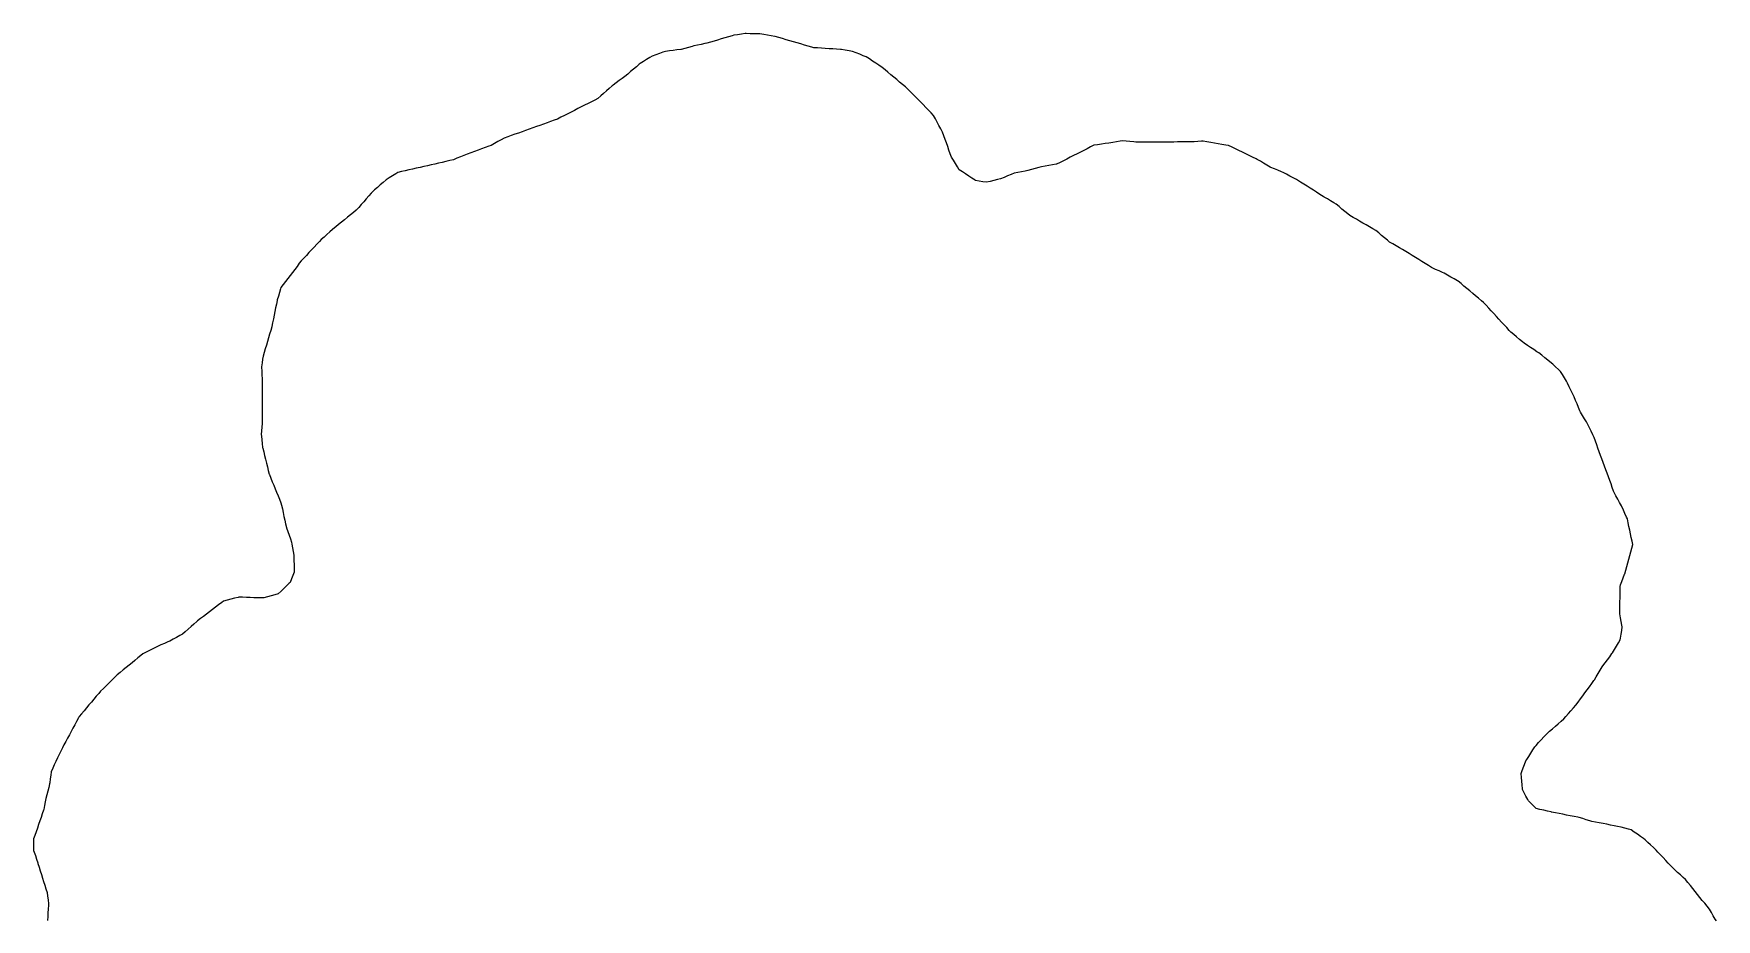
# Model space of a CAD drawing. Header units: millimetres. Extents: x 0 to 3094, y 578 to 2491.
# Drawn here: x 828.8 to 1271.3, y 811.3 to 1044.4 of the extents above; entities that cross this region are included whole.
import ezdxf

# ---------------------------------------------------------------- set-up
doc = ezdxf.new("R2010")
doc.units = ezdxf.units.MM
doc.layers.add('ALL_ISLANDS', color=7, linetype='Continuous')
doc.layers.add('OUTLINE_ISLAND_05', color=7, linetype='Continuous')

msp = doc.modelspace()

# ---------------------------------------------------------------- linework, layer by layer
at = {"layer": 'ALL_ISLANDS'}
msp.add_lwpolyline([(1271.3134, 810.8784), (1271.0241, 811.371), (1270.5176, 812.2333), (1270.0112, 813.0956), (1269.5048, 813.9578), (1269.5009, 813.9626), (1268.8731, 814.741), (1268.2452, 815.5193), (1267.6173, 816.2976), (1266.9895, 817.0759), (1266.3616, 817.8542), (1265.7337, 818.6326), (1265.1059, 819.4109), (1264.478, 820.1892), (1263.8502, 820.9675), (1263.2223, 821.7459), (1262.6037, 822.3158), (1261.8682, 822.9933), (1261.1327, 823.6709), (1260.3972, 824.3485), (1259.6618, 825.026), (1259.3538, 825.3578), (1258.6735, 826.0908), (1257.9932, 826.8237), (1257.3129, 827.5567), (1256.6326, 828.2896), (1255.9523, 829.0226), (1255.4647, 829.4906), (1254.7432, 830.1831), (1254.0217, 830.8755), (1253.3002, 831.5679), (1252.5788, 832.2604), (1252.1834, 832.535), (1251.3622, 833.1056), (1250.5409, 833.6762), (1249.7197, 834.2467), (1248.8984, 834.8173), (1248.1922, 835.0045), (1247.2256, 835.2607), (1246.2589, 835.5169), (1245.2923, 835.7731), (1244.4549, 835.9339), (1243.4728, 836.1224), (1242.4908, 836.3109), (1241.5087, 836.4994), (1240.5266, 836.6879), (1239.5446, 836.8764), (1238.5625, 837.0649), (1238.0627, 837.2232), (1237.1094, 837.5252), (1236.1561, 837.8272), (1235.2028, 838.1292), (1234.8748, 838.1924), (1233.8929, 838.3814), (1232.9109, 838.5704), (1231.9289, 838.7595), (1230.947, 838.9485), (1229.965, 839.1375), (1228.983, 839.3265), (1228.001, 839.5156), (1227.8443, 839.553), (1226.8717, 839.7851), (1225.899, 840.0173), (1224.9263, 840.2494), (1223.9536, 840.4816), (1223.3324, 841.077), (1222.6105, 841.769), (1221.8885, 842.4609), (1221.6988, 842.8303), (1221.2418, 843.7197), (1220.7848, 844.6092), (1220.3278, 845.4987), (1220.3129, 845.6816), (1220.2319, 846.6783), (1220.1509, 847.6751), (1220.0698, 848.6718), (1219.9888, 849.6685), (1220.1918, 850.2106), (1220.5423, 851.1472), (1220.8929, 852.0837), (1221.2435, 853.0202), (1221.4365, 853.3293), (1221.9662, 854.1775), (1222.4958, 855.0257), (1223.0255, 855.8739), (1223.5552, 856.7221), (1223.8959, 857.0935), (1224.5719, 857.8303), (1225.2479, 858.5672), (1225.924, 859.3041), (1226.6, 860.0409), (1226.7102, 860.1368), (1227.4646, 860.7933), (1228.2189, 861.4498), (1228.9733, 862.1062), (1229.7276, 862.7627), (1230.482, 863.4191), (1231.2364, 864.0756), (1231.7697, 864.6908), (1232.4248, 865.4464), (1233.0798, 866.202), (1233.7348, 866.9576), (1234.3899, 867.7132), (1234.9747, 868.5054), (1235.5687, 869.3098), (1236.1626, 870.1143), (1236.7566, 870.9188), (1237.3506, 871.7233), (1237.9445, 872.5278), (1238.5385, 873.3323), (1239.1324, 874.1368), (1239.2355, 874.3095), (1239.7482, 875.1681), (1240.2609, 876.0266), (1240.7736, 876.8852), (1241.2863, 877.7438), (1241.4909, 878.0205), (1242.0853, 878.8247), (1242.6798, 879.6288), (1243.2742, 880.4329), (1243.8687, 881.2371), (1244.0004, 881.4583), (1244.5122, 882.3174), (1245.024, 883.1765), (1245.5358, 884.0356), (1246.0476, 884.8947), (1246.117, 885.346), (1246.2689, 886.3344), (1246.4208, 887.3228), (1246.5728, 888.3112), (1246.498, 888.7199), (1246.3181, 889.7036), (1246.1381, 890.6872), (1245.9581, 891.6709), (1245.9591, 891.9132), (1245.9632, 892.9132), (1245.9672, 893.9132), (1245.9713, 894.9132), (1245.9753, 895.9132), (1245.9794, 896.9132), (1245.9834, 897.9132), (1245.9875, 898.9131), (1246.1412, 899.3278), (1246.4887, 900.2655), (1246.8362, 901.2032), (1247.1837, 902.1409), (1247.2063, 902.2235), (1247.4703, 903.188), (1247.7343, 904.1526), (1247.9983, 905.1171), (1248.2622, 906.0816), (1248.5262, 907.0461), (1248.7902, 908.0107), (1249.0542, 908.9752), (1249.3181, 909.9397), (1249.1396, 910.8041), (1248.9373, 911.7834), (1248.735, 912.7627), (1248.5326, 913.7421), (1248.3303, 914.7214), (1248.128, 915.7007), (1247.9257, 916.68), (1247.6958, 917.1943), (1247.2877, 918.1073), (1246.8795, 919.0202), (1246.4714, 919.9331), (1246.3599, 920.1357), (1245.8774, 921.0116), (1245.395, 921.8875), (1244.9125, 922.7635), (1244.4301, 923.6394), (1244.2922, 924.0181), (1243.9501, 924.9578), (1243.608, 925.8974), (1243.2659, 926.8371), (1242.9238, 927.7768), (1242.5817, 928.7164), (1242.2396, 929.6561), (1241.8975, 930.5958), (1241.5554, 931.5354), (1241.2133, 932.4751), (1240.8712, 933.4148), (1240.5291, 934.3544), (1240.187, 935.2941), (1239.8449, 936.2337), (1239.5028, 937.1734), (1239.1607, 938.1131), (1238.8063, 938.865), (1238.38, 939.7695), (1237.9536, 940.6741), (1237.5272, 941.5786), (1237.1331, 942.2243), (1236.6121, 943.0779), (1236.0912, 943.9315), (1235.5702, 944.785), (1235.4309, 945.1234), (1235.0504, 946.0481), (1234.6699, 946.9729), (1234.2894, 947.8977), (1233.9088, 948.8225), (1233.4923, 949.6944), (1233.0612, 950.5967), (1232.6302, 951.499), (1232.1991, 952.4013), (1231.8651, 952.9593), (1231.3516, 953.8174), (1230.8381, 954.6755), (1230.3245, 955.5335), (1229.7646, 956.0459), (1229.0269, 956.721), (1228.2891, 957.3961), (1227.5514, 958.0712), (1226.985, 958.5167), (1226.199, 959.1349), (1225.413, 959.7531), (1224.627, 960.3713), (1224.117, 960.709), (1223.2832, 961.261), (1222.4493, 961.813), (1221.6155, 962.365), (1220.7817, 962.917), (1220.3129, 963.3112), (1219.5475, 963.9547), (1218.782, 964.5982), (1218.0166, 965.2418), (1217.2512, 965.8853), (1216.8566, 966.3131), (1216.1786, 967.0482), (1215.5007, 967.7832), (1214.8227, 968.5183), (1214.1447, 969.2534), (1213.4667, 969.9885), (1212.7887, 970.7235), (1212.1107, 971.4586), (1211.4327, 972.1937), (1210.7548, 972.9288), (1210.0768, 973.6638), (1209.5373, 974.1172), (1208.7716, 974.7605), (1208.006, 975.4038), (1207.2404, 976.0471), (1206.4748, 976.6904), (1205.7092, 977.3337), (1204.9436, 977.977), (1204.178, 978.6203), (1203.4124, 979.2636), (1203.2136, 979.3768), (1202.3445, 979.8714), (1201.4755, 980.3661), (1200.6064, 980.8608), (1199.7373, 981.3554), (1199.289, 981.5546), (1198.3751, 981.9606), (1197.4613, 982.3666), (1196.5474, 982.7726), (1196.4232, 982.8499), (1195.5745, 983.3788), (1194.7258, 983.9076), (1193.8771, 984.4364), (1193.0283, 984.9653), (1192.1796, 985.4941), (1191.3309, 986.0229), (1190.4821, 986.5517), (1189.6334, 987.0806), (1188.7847, 987.6094), (1187.9906, 988.064), (1187.1227, 988.5608), (1186.2549, 989.0576), (1185.387, 989.5544), (1184.7999, 990.0486), (1184.0348, 990.6926), (1183.2698, 991.3366), (1182.5047, 991.9805), (1181.7397, 992.6245), (1180.9654, 993.0694), (1180.0983, 993.5676), (1179.2312, 994.0657), (1178.3641, 994.5639), (1177.497, 995.062), (1176.6299, 995.5602), (1175.7629, 996.0584), (1174.8958, 996.5565), (1174.3873, 996.9813), (1173.6199, 997.6225), (1172.8525, 998.2637), (1172.0851, 998.9048), (1171.3177, 999.546), (1170.7275, 999.8933), (1169.8656, 1000.4004), (1169.0037, 1000.9075), (1168.1418, 1001.4146), (1167.8792, 1001.5823), (1167.0364, 1002.1206), (1166.1936, 1002.6588), (1165.3508, 1003.197), (1164.508, 1003.7353), (1163.6652, 1004.2735), (1162.8224, 1004.8117), (1161.9796, 1005.35), (1161.1368, 1005.8882), (1160.9283, 1006.0011), (1160.049, 1006.4773), (1159.1696, 1006.9534), (1158.2903, 1007.4296), (1157.4109, 1007.9058), (1156.9515, 1008.089), (1156.0227, 1008.4596), (1155.0939, 1008.8301), (1154.165, 1009.2006), (1153.9761, 1009.3105), (1153.1117, 1009.8132), (1152.2472, 1010.3158), (1151.3827, 1010.8185), (1150.5182, 1011.3212), (1150.2496, 1011.4513), (1149.3497, 1011.8874), (1148.4498, 1012.3234), (1147.5498, 1012.7594), (1146.6499, 1013.1955), (1145.75, 1013.6315), (1144.8501, 1014.0676), (1143.9501, 1014.5036), (1143.0502, 1014.9396), (1142.2765, 1015.0751), (1141.2915, 1015.2476), (1140.3065, 1015.4201), (1139.3215, 1015.5927), (1138.3365, 1015.7652), (1137.3515, 1015.9377), (1136.3665, 1016.1102), (1135.9398, 1016.0854), (1134.9415, 1016.0276), (1133.9431, 1015.9697), (1132.9448, 1015.9118), (1132.6156, 1015.911), (1131.6156, 1015.9084), (1130.6156, 1015.9057), (1129.6156, 1015.9031), (1128.6156, 1015.9005), (1127.6156, 1015.8979), (1126.6156, 1015.8952), (1125.6156, 1015.8926), (1124.6156, 1015.89), (1123.6156, 1015.8873), (1122.6156, 1015.8847), (1121.6157, 1015.8821), (1120.6157, 1015.8795), (1119.6157, 1015.8768), (1118.6157, 1015.8742), (1118.0674, 1015.9204), (1117.071, 1016.0042), (1116.0745, 1016.0881), (1115.078, 1016.172), (1114.5255, 1016.088), (1113.5368, 1015.9378), (1112.5482, 1015.7875), (1111.5595, 1015.6373), (1110.5709, 1015.4871), (1109.5822, 1015.3369), (1108.5936, 1015.1866), (1107.6049, 1015.0364), (1106.7322, 1014.5937), (1105.8403, 1014.1414), (1104.9485, 1013.689), (1104.0567, 1013.2366), (1103.1648, 1012.7843), (1102.273, 1012.3319), (1101.3812, 1011.8795), (1100.4893, 1011.4272), (1099.5975, 1010.9748), (1098.7057, 1010.5225), (1097.8138, 1010.0701), (1097.7257, 1010.0549), (1096.7402, 1009.8851), (1095.7547, 1009.7152), (1094.7692, 1009.5454), (1093.7838, 1009.3756), (1093.1225, 1009.1927), (1092.1587, 1008.9261), (1091.1948, 1008.6595), (1090.231, 1008.393), (1089.5389, 1008.2567), (1088.5578, 1008.0635), (1087.5766, 1007.8704), (1086.5954, 1007.6772), (1085.8379, 1007.3608), (1084.9151, 1006.9755), (1083.9924, 1006.5902), (1083.0696, 1006.2048), (1082.2851, 1006.0113), (1081.3143, 1005.7718), (1080.3434, 1005.5323), (1079.3725, 1005.2928), (1078.3946, 1005.4621), (1077.4093, 1005.6327), (1076.4239, 1005.8033), (1076.3705, 1005.8388), (1075.5378, 1006.3925), (1074.7051, 1006.9462), (1073.8724, 1007.5), (1073.0397, 1008.0537), (1072.207, 1008.6074), (1071.7258, 1009.3944), (1071.2042, 1010.2476), (1070.6826, 1011.1007), (1070.1609, 1011.9539), (1069.8401, 1012.8317), (1069.4968, 1013.7709), (1069.1536, 1014.7101), (1068.8103, 1015.6494), (1068.467, 1016.5886), (1068.1237, 1017.5278), (1067.7804, 1018.4671), (1067.7775, 1018.4727), (1067.3103, 1019.3569), (1066.8432, 1020.2411), (1066.376, 1021.1252), (1065.9089, 1022.0094), (1065.4418, 1022.8936), (1064.7705, 1023.5819), (1064.0723, 1024.2978), (1063.3741, 1025.0138), (1062.676, 1025.7297), (1061.9778, 1026.4456), (1061.2796, 1027.1615), (1060.5814, 1027.8775), (1059.8832, 1028.5934), (1059.1851, 1029.3093), (1058.4869, 1030.0252), (1058.0348, 1030.4053), (1057.2694, 1031.0489), (1056.504, 1031.6924), (1055.7386, 1032.336), (1054.9732, 1032.9796), (1054.2078, 1033.6231), (1053.4424, 1034.2667), (1052.677, 1034.9102), (1051.9116, 1035.5538), (1051.9114, 1035.5539), (1051.0763, 1036.1039), (1050.2411, 1036.6539), (1049.406, 1037.204), (1048.5708, 1037.754), (1047.7357, 1038.304), (1046.9341, 1038.6165), (1046.0024, 1038.9797), (1045.0707, 1039.3429), (1044.139, 1039.7061), (1043.2069, 1039.8861), (1042.225, 1040.0757), (1041.2432, 1040.2653), (1040.9351, 1040.2839), (1039.9369, 1040.3442), (1038.9387, 1040.4045), (1037.9406, 1040.4648), (1036.9424, 1040.525), (1035.9442, 1040.5853), (1034.946, 1040.6456), (1033.9478, 1040.7059), (1033.4093, 1040.8631), (1032.4494, 1041.1434), (1031.4895, 1041.4237), (1030.5295, 1041.704), (1029.5696, 1041.9843), (1028.6097, 1042.2646), (1027.6498, 1042.5449), (1026.6899, 1042.8252), (1025.73, 1043.1055), (1024.77, 1043.3858), (1023.8101, 1043.6661), (1023.7306, 1043.6798), (1022.7452, 1043.85), (1021.7598, 1044.0202), (1020.7744, 1044.1903), (1019.7889, 1044.3605), (1019.1834, 1044.3709), (1018.1835, 1044.388), (1017.1837, 1044.4052), (1016.1838, 1044.4223), (1015.873, 1044.4276), (1014.8831, 1044.2862), (1013.8931, 1044.1448), (1012.9032, 1044.0034), (1012.4845, 1043.8789), (1011.526, 1043.5939), (1010.5674, 1043.3089), (1009.6089, 1043.0239), (1008.6504, 1042.739), (1007.6918, 1042.454), (1006.7333, 1042.169), (1005.7748, 1041.884), (1005.2894, 1041.7853), (1004.3094, 1041.586), (1003.3295, 1041.3867), (1002.3496, 1041.1874), (1001.9617, 1041.0812), (1000.9973, 1040.8169), (1000.0328, 1040.5527), (999.0684, 1040.2885), (998.9322, 1040.2708), (997.9405, 1040.1425), (996.9487, 1040.0142), (995.957, 1039.886), (994.9653, 1039.7577), (994.2684, 1039.5041), (993.3286, 1039.1621), (992.3889, 1038.8201), (991.4492, 1038.4782), (990.8362, 1038.1097), (989.9791, 1037.5945), (989.122, 1037.0794), (988.2649, 1036.5642), (988.0468, 1036.3766), (987.2886, 1035.7246), (986.5304, 1035.0726), (985.7722, 1034.4206), (985.014, 1033.7686), (984.2557, 1033.1166), (983.5819, 1032.6318), (982.7701, 1032.0478), (981.9583, 1031.4638), (981.1466, 1030.8798), (980.9017, 1030.6643), (980.1509, 1030.0037), (979.4002, 1029.3431), (978.6494, 1028.6825), (977.8986, 1028.0219), (977.1479, 1027.3614), (976.3469, 1026.9524), (975.4563, 1026.4977), (974.5657, 1026.0429), (973.675, 1025.5882), (972.7844, 1025.1335), (971.8938, 1024.6787), (971.0032, 1024.224), (970.1125, 1023.7693), (969.2219, 1023.3145), (968.3313, 1022.8598), (967.4407, 1022.4051), (966.55, 1021.9503), (965.6716, 1021.636), (964.73, 1021.2992), (963.7885, 1020.9623), (962.8469, 1020.6254), (961.9054, 1020.2885), (960.9638, 1019.9517), (960.0223, 1019.6148), (959.0807, 1019.2779), (958.1392, 1018.941), (957.1977, 1018.6042), (956.2561, 1018.2673), (955.3146, 1017.9304), (954.373, 1017.5935), (953.4315, 1017.2566), (952.4899, 1016.9198), (951.72, 1016.4848), (950.8494, 1015.9928), (949.9787, 1015.5009), (949.1081, 1015.009), (948.4431, 1014.7667), (947.5036, 1014.4243), (946.564, 1014.082), (945.6244, 1013.7396), (944.6849, 1013.3972), (943.7453, 1013.0549), (942.8057, 1012.7125), (941.8662, 1012.3702), (941.0124, 1012.0053), (940.0929, 1011.6123), (939.1733, 1011.2193), (939.1544, 1011.215), (938.1792, 1010.9936), (937.204, 1010.7721), (936.2289, 1010.5507), (935.2537, 1010.3292), (934.2785, 1010.1078), (933.3034, 1009.8863), (932.3282, 1009.6649), (931.353, 1009.4434), (930.3778, 1009.222), (929.4027, 1009.0005), (928.4275, 1008.7791), (927.4523, 1008.5576), (926.4771, 1008.3362), (925.502, 1008.1147), (924.5268, 1007.8933), (923.9959, 1007.5612), (923.1481, 1007.0309), (922.3003, 1006.5006), (921.4525, 1005.9703), (921.4258, 1005.9466), (920.6791, 1005.2814), (919.9324, 1004.6162), (919.1858, 1003.951), (918.4391, 1003.2858), (917.6924, 1002.6206), (917.5501, 1002.4572), (916.8932, 1001.7032), (916.2363, 1000.9492), (915.5794, 1000.1952), (914.9226, 999.4412), (914.2657, 998.6872), (913.6088, 997.9332), (912.8642, 997.3328), (912.0857, 996.7051), (911.3072, 996.0774), (910.5288, 995.4497), (909.7503, 994.8221), (908.9718, 994.1944), (908.1934, 993.5667), (907.4149, 992.939), (907.3605, 992.8897), (906.619, 992.2187), (905.8776, 991.5477), (905.1362, 990.8767), (904.3947, 990.2056), (903.9123, 989.6952), (903.2254, 988.9684), (902.5385, 988.2417), (901.8516, 987.5149), (901.1647, 986.7882), (900.4778, 986.0614), (899.7909, 985.3347), (899.104, 984.6079), (898.6222, 983.9687), (898.0203, 983.1701), (897.4184, 982.3716), (896.8165, 981.573), (896.2146, 980.7744), (895.6127, 979.9759), (895.0107, 979.1773), (894.4088, 978.3788), (893.8069, 977.5802), (893.7014, 977.2319), (893.4114, 976.2749), (893.1214, 975.3178), (892.8314, 974.3608), (892.8022, 974.2161), (892.604, 973.236), (892.4059, 972.2558), (892.2078, 971.2756), (892.0096, 970.2954), (891.8115, 969.3153), (891.6134, 968.3351), (891.4152, 967.3549), (891.3816, 967.2419), (891.0962, 966.2835), (890.8107, 965.3251), (890.5253, 964.3667), (890.2399, 963.4083), (889.9545, 962.4499), (889.6691, 961.4915), (889.3837, 960.5331), (889.0982, 959.5746), (888.9725, 958.729), (888.8254, 957.7399), (888.6782, 956.7507), (888.6854, 956.6026), (888.7335, 955.6038), (888.7817, 954.605), (888.8298, 953.6061), (888.8779, 952.6073), (888.8787, 951.8338), (888.8797, 950.8338), (888.8807, 949.8338), (888.8818, 948.8338), (888.8828, 947.8338), (888.8838, 946.8338), (888.8848, 945.8338), (888.8858, 944.8338), (888.8868, 943.8338), (888.8878, 942.8338), (888.8888, 941.8338), (888.7982, 940.873), (888.7043, 939.8774), (888.6105, 938.8819), (888.652, 938.497), (888.7593, 937.5028), (888.8665, 936.5086), (888.9738, 935.5143), (889.0278, 935.2954), (889.2674, 934.3245), (889.5069, 933.3537), (889.7465, 932.3828), (889.9861, 931.4119), (890.2256, 930.441), (890.4652, 929.4701), (890.7048, 928.4993), (890.7677, 928.3456), (891.147, 927.4203), (891.5262, 926.495), (891.9054, 925.5697), (892.2846, 924.6444), (892.6639, 923.7191), (893.0431, 922.7938), (893.4223, 921.8685), (893.8016, 920.9432), (893.9464, 920.2923), (894.1636, 919.3161), (894.3807, 918.34), (894.5979, 917.3639), (894.8151, 916.3877), (895.0322, 915.4116), (895.2494, 914.4355), (895.2903, 914.3186), (895.6207, 913.3747), (895.9511, 912.4309), (896.2814, 911.487), (896.6118, 910.5432), (896.6915, 910.0692), (896.8573, 909.083), (897.0231, 908.0969), (897.1889, 907.1107), (897.1979, 906.7042), (897.22, 905.7044), (897.2421, 904.7047), (897.2642, 903.7049), (897.2863, 902.7052), (896.935, 901.8149), (896.5678, 900.8847), (896.2007, 899.9546), (895.9852, 899.7466), (895.2656, 899.0523), (894.5459, 898.358), (893.8263, 897.6636), (893.1066, 896.9693), (892.1693, 896.704), (891.2071, 896.4317), (890.2449, 896.1594), (889.2827, 895.8871), (888.6922, 895.9048), (887.6926, 895.935), (886.6931, 895.9651), (885.6936, 895.9952), (884.694, 896.0253), (883.6945, 896.0555), (882.6949, 896.0856), (882.5606, 896.0504), (881.5932, 895.7969), (880.6259, 895.5434), (879.6585, 895.2899), (878.6912, 895.0365), (878.2111, 894.6722), (877.4144, 894.0678), (876.6177, 893.4634), (875.821, 892.859), (875.0244, 892.2546), (874.2277, 891.6502), (873.431, 891.0457), (872.6343, 890.4413), (871.8377, 889.8369), (871.639, 889.6613), (870.8897, 888.999), (870.1405, 888.3367), (869.3913, 887.6744), (868.642, 887.0121), (867.8928, 886.3498), (867.2101, 885.9811), (866.3303, 885.5058), (865.4505, 885.0305), (864.5706, 884.5553), (864.0433, 884.3236), (863.1278, 883.9215), (862.2122, 883.5193), (861.2966, 883.1172), (861.0154, 882.9735), (860.125, 882.5184), (859.2345, 882.0633), (858.3441, 881.6082), (857.4536, 881.1532), (856.9501, 880.7404), (856.1768, 880.1065), (855.4034, 879.4725), (854.63, 878.8386), (853.8567, 878.2046), (853.0833, 877.5707), (852.3099, 876.9367), (851.5365, 876.3028), (850.7632, 875.6688), (850.672, 875.5801), (849.9553, 874.8826), (849.2387, 874.1852), (848.522, 873.4878), (847.8054, 872.7903), (847.0888, 872.0929), (846.3721, 871.3955), (845.862, 870.7862), (845.2201, 870.0194), (844.5782, 869.2527), (843.9362, 868.4859), (843.2943, 867.7192), (842.6524, 866.9524), (842.0104, 866.1856), (841.3685, 865.4189), (840.7266, 864.6521), (840.5323, 864.2943), (840.0553, 863.4154), (839.5783, 862.5365), (839.1012, 861.6576), (838.6242, 860.7788), (838.1471, 859.8999), (837.6701, 859.021), (837.1931, 858.1421), (836.716, 857.2632), (836.3443, 856.4843), (835.9135, 855.5819), (835.4827, 854.6794), (835.052, 853.7769), (834.6212, 852.8745), (834.1905, 851.972), (833.7597, 851.0695), (833.329, 850.1671), (833.2349, 849.2593), (833.1319, 848.2646), (833.0289, 847.27), (832.9579, 846.9918), (832.7106, 846.0229), (832.4633, 845.0539), (832.216, 844.085), (831.9687, 843.1161), (831.7962, 842.2177), (831.6077, 841.2356), (831.4192, 840.2535), (831.342, 840.0274), (831.019, 839.081), (830.6959, 838.1346), (830.3729, 837.1882), (830.0499, 836.2418), (829.7269, 835.2954), (829.4038, 834.349), (829.0808, 833.4026), (828.7578, 832.4562), (828.7573, 831.4613), (828.7569, 830.4613), (828.7564, 829.4613), (828.9017, 829.0217), (829.2156, 828.0723), (829.5294, 827.1228), (829.8433, 826.1733), (829.8975, 825.9994), (830.195, 825.0447), (830.4925, 824.0899), (830.79, 823.1352), (831.0875, 822.1805), (831.385, 821.2258), (831.6825, 820.2711), (831.98, 819.3163), (832.2775, 818.3616), (832.4169, 817.392), (832.5592, 816.4022), (832.7015, 815.4123), (832.6712, 815.0172), (832.5949, 814.0201), (832.5185, 813.023), (832.4422, 812.0259), (832.3658, 811.0288)], dxfattribs=at)
at = {"layer": 'OUTLINE_ISLAND_05'}
msp.add_lwpolyline([(1271.3134, 810.8784), (1271.0241, 811.371), (1270.5176, 812.2333), (1270.0112, 813.0956), (1269.5048, 813.9578), (1269.5009, 813.9626), (1268.8731, 814.741), (1268.2452, 815.5193), (1267.6173, 816.2976), (1266.9895, 817.0759), (1266.3616, 817.8542), (1265.7337, 818.6326), (1265.1059, 819.4109), (1264.478, 820.1892), (1263.8502, 820.9675), (1263.2223, 821.7459), (1262.6037, 822.3158), (1261.8682, 822.9933), (1261.1327, 823.6709), (1260.3972, 824.3485), (1259.6618, 825.026), (1259.3538, 825.3578), (1258.6735, 826.0908), (1257.9932, 826.8237), (1257.3129, 827.5567), (1256.6326, 828.2896), (1255.9523, 829.0226), (1255.4647, 829.4906), (1254.7432, 830.1831), (1254.0217, 830.8755), (1253.3002, 831.5679), (1252.5788, 832.2604), (1252.1834, 832.535), (1251.3622, 833.1056), (1250.5409, 833.6762), (1249.7197, 834.2467), (1248.8984, 834.8173), (1248.1922, 835.0045), (1247.2256, 835.2607), (1246.2589, 835.5169), (1245.2923, 835.7731), (1244.4549, 835.9339), (1243.4728, 836.1224), (1242.4908, 836.3109), (1241.5087, 836.4994), (1240.5266, 836.6879), (1239.5446, 836.8764), (1238.5625, 837.0649), (1238.0627, 837.2232), (1237.1094, 837.5252), (1236.1561, 837.8272), (1235.2028, 838.1292), (1234.8748, 838.1924), (1233.8929, 838.3814), (1232.9109, 838.5704), (1231.9289, 838.7595), (1230.947, 838.9485), (1229.965, 839.1375), (1228.983, 839.3265), (1228.001, 839.5156), (1227.8443, 839.553), (1226.8717, 839.7851), (1225.899, 840.0173), (1224.9263, 840.2494), (1223.9536, 840.4816), (1223.3324, 841.077), (1222.6105, 841.769), (1221.8885, 842.4609), (1221.6988, 842.8303), (1221.2418, 843.7197), (1220.7848, 844.6092), (1220.3278, 845.4987), (1220.3129, 845.6816), (1220.2319, 846.6783), (1220.1509, 847.6751), (1220.0698, 848.6718), (1219.9888, 849.6685), (1220.1918, 850.2106), (1220.5423, 851.1472), (1220.8929, 852.0837), (1221.2435, 853.0202), (1221.4365, 853.3293), (1221.9662, 854.1775), (1222.4958, 855.0257), (1223.0255, 855.8739), (1223.5552, 856.7221), (1223.8959, 857.0935), (1224.5719, 857.8303), (1225.2479, 858.5672), (1225.924, 859.3041), (1226.6, 860.0409), (1226.7102, 860.1368), (1227.4646, 860.7933), (1228.2189, 861.4498), (1228.9733, 862.1062), (1229.7276, 862.7627), (1230.482, 863.4191), (1231.2364, 864.0756), (1231.7697, 864.6908), (1232.4248, 865.4464), (1233.0798, 866.202), (1233.7348, 866.9576), (1234.3899, 867.7132), (1234.9747, 868.5054), (1235.5687, 869.3098), (1236.1626, 870.1143), (1236.7566, 870.9188), (1237.3506, 871.7233), (1237.9445, 872.5278), (1238.5385, 873.3323), (1239.1324, 874.1368), (1239.2355, 874.3095), (1239.7482, 875.1681), (1240.2609, 876.0266), (1240.7736, 876.8852), (1241.2863, 877.7438), (1241.4909, 878.0205), (1242.0853, 878.8247), (1242.6798, 879.6288), (1243.2742, 880.4329), (1243.8687, 881.2371), (1244.0004, 881.4583), (1244.5122, 882.3174), (1245.024, 883.1765), (1245.5358, 884.0356), (1246.0476, 884.8947), (1246.117, 885.346), (1246.2689, 886.3344), (1246.4208, 887.3228), (1246.5728, 888.3112), (1246.498, 888.7199), (1246.3181, 889.7036), (1246.1381, 890.6872), (1245.9581, 891.6709), (1245.9591, 891.9132), (1245.9632, 892.9132), (1245.9672, 893.9132), (1245.9713, 894.9132), (1245.9753, 895.9132), (1245.9794, 896.9132), (1245.9834, 897.9132), (1245.9875, 898.9131), (1246.1412, 899.3278), (1246.4887, 900.2655), (1246.8362, 901.2032), (1247.1837, 902.1409), (1247.2063, 902.2235), (1247.4703, 903.188), (1247.7343, 904.1526), (1247.9983, 905.1171), (1248.2622, 906.0816), (1248.5262, 907.0461), (1248.7902, 908.0107), (1249.0542, 908.9752), (1249.3181, 909.9397), (1249.1396, 910.8041), (1248.9373, 911.7834), (1248.735, 912.7627), (1248.5326, 913.7421), (1248.3303, 914.7214), (1248.128, 915.7007), (1247.9257, 916.68), (1247.6958, 917.1943), (1247.2877, 918.1073), (1246.8795, 919.0202), (1246.4714, 919.9331), (1246.3599, 920.1357), (1245.8774, 921.0116), (1245.395, 921.8875), (1244.9125, 922.7635), (1244.4301, 923.6394), (1244.2922, 924.0181), (1243.9501, 924.9578), (1243.608, 925.8974), (1243.2659, 926.8371), (1242.9238, 927.7768), (1242.5817, 928.7164), (1242.2396, 929.6561), (1241.8975, 930.5958), (1241.5554, 931.5354), (1241.2133, 932.4751), (1240.8712, 933.4148), (1240.5291, 934.3544), (1240.187, 935.2941), (1239.8449, 936.2337), (1239.5028, 937.1734), (1239.1607, 938.1131), (1238.8063, 938.865), (1238.38, 939.7695), (1237.9536, 940.6741), (1237.5272, 941.5786), (1237.1331, 942.2243), (1236.6121, 943.0779), (1236.0912, 943.9315), (1235.5702, 944.785), (1235.4309, 945.1234), (1235.0504, 946.0481), (1234.6699, 946.9729), (1234.2894, 947.8977), (1233.9088, 948.8225), (1233.4923, 949.6944), (1233.0612, 950.5967), (1232.6302, 951.499), (1232.1991, 952.4013), (1231.8651, 952.9593), (1231.3516, 953.8174), (1230.8381, 954.6755), (1230.3245, 955.5335), (1229.7646, 956.0459), (1229.0269, 956.721), (1228.2891, 957.3961), (1227.5514, 958.0712), (1226.985, 958.5167), (1226.199, 959.1349), (1225.413, 959.7531), (1224.627, 960.3713), (1224.117, 960.709), (1223.2832, 961.261), (1222.4493, 961.813), (1221.6155, 962.365), (1220.7817, 962.917), (1220.3129, 963.3112), (1219.5475, 963.9547), (1218.782, 964.5982), (1218.0166, 965.2418), (1217.2512, 965.8853), (1216.8566, 966.3131), (1216.1786, 967.0482), (1215.5007, 967.7832), (1214.8227, 968.5183), (1214.1447, 969.2534), (1213.4667, 969.9885), (1212.7887, 970.7235), (1212.1107, 971.4586), (1211.4327, 972.1937), (1210.7548, 972.9288), (1210.0768, 973.6638), (1209.5373, 974.1172), (1208.7716, 974.7605), (1208.006, 975.4038), (1207.2404, 976.0471), (1206.4748, 976.6904), (1205.7092, 977.3337), (1204.9436, 977.977), (1204.178, 978.6203), (1203.4124, 979.2636), (1203.2136, 979.3768), (1202.3445, 979.8714), (1201.4755, 980.3661), (1200.6064, 980.8608), (1199.7373, 981.3554), (1199.289, 981.5546), (1198.3751, 981.9606), (1197.4613, 982.3666), (1196.5474, 982.7726), (1196.4232, 982.8499), (1195.5745, 983.3788), (1194.7258, 983.9076), (1193.8771, 984.4364), (1193.0283, 984.9653), (1192.1796, 985.4941), (1191.3309, 986.0229), (1190.4821, 986.5517), (1189.6334, 987.0806), (1188.7847, 987.6094), (1187.9906, 988.064), (1187.1227, 988.5608), (1186.2549, 989.0576), (1185.387, 989.5544), (1184.7999, 990.0486), (1184.0348, 990.6926), (1183.2698, 991.3366), (1182.5047, 991.9805), (1181.7397, 992.6245), (1180.9654, 993.0694), (1180.0983, 993.5676), (1179.2312, 994.0657), (1178.3641, 994.5639), (1177.497, 995.062), (1176.6299, 995.5602), (1175.7629, 996.0584), (1174.8958, 996.5565), (1174.3873, 996.9813), (1173.6199, 997.6225), (1172.8525, 998.2637), (1172.0851, 998.9048), (1171.3177, 999.546), (1170.7275, 999.8933), (1169.8656, 1000.4004), (1169.0037, 1000.9075), (1168.1418, 1001.4146), (1167.8792, 1001.5823), (1167.0364, 1002.1206), (1166.1936, 1002.6588), (1165.3508, 1003.197), (1164.508, 1003.7353), (1163.6652, 1004.2735), (1162.8224, 1004.8117), (1161.9796, 1005.35), (1161.1368, 1005.8882), (1160.9283, 1006.0011), (1160.049, 1006.4773), (1159.1696, 1006.9534), (1158.2903, 1007.4296), (1157.4109, 1007.9058), (1156.9515, 1008.089), (1156.0227, 1008.4596), (1155.0939, 1008.8301), (1154.165, 1009.2006), (1153.9761, 1009.3105), (1153.1117, 1009.8132), (1152.2472, 1010.3158), (1151.3827, 1010.8185), (1150.5182, 1011.3212), (1150.2496, 1011.4513), (1149.3497, 1011.8874), (1148.4498, 1012.3234), (1147.5498, 1012.7594), (1146.6499, 1013.1955), (1145.75, 1013.6315), (1144.8501, 1014.0676), (1143.9501, 1014.5036), (1143.0502, 1014.9396), (1142.2765, 1015.0751), (1141.2915, 1015.2476), (1140.3065, 1015.4201), (1139.3215, 1015.5927), (1138.3365, 1015.7652), (1137.3515, 1015.9377), (1136.3665, 1016.1102), (1135.9398, 1016.0854), (1134.9415, 1016.0276), (1133.9431, 1015.9697), (1132.9448, 1015.9118), (1132.6156, 1015.911), (1131.6156, 1015.9084), (1130.6156, 1015.9057), (1129.6156, 1015.9031), (1128.6156, 1015.9005), (1127.6156, 1015.8979), (1126.6156, 1015.8952), (1125.6156, 1015.8926), (1124.6156, 1015.89), (1123.6156, 1015.8873), (1122.6156, 1015.8847), (1121.6157, 1015.8821), (1120.6157, 1015.8795), (1119.6157, 1015.8768), (1118.6157, 1015.8742), (1118.0674, 1015.9204), (1117.071, 1016.0042), (1116.0745, 1016.0881), (1115.078, 1016.172), (1114.5255, 1016.088), (1113.5368, 1015.9378), (1112.5482, 1015.7875), (1111.5595, 1015.6373), (1110.5709, 1015.4871), (1109.5822, 1015.3369), (1108.5936, 1015.1866), (1107.6049, 1015.0364), (1106.7322, 1014.5937), (1105.8403, 1014.1414), (1104.9485, 1013.689), (1104.0567, 1013.2366), (1103.1648, 1012.7843), (1102.273, 1012.3319), (1101.3812, 1011.8795), (1100.4893, 1011.4272), (1099.5975, 1010.9748), (1098.7057, 1010.5225), (1097.8138, 1010.0701), (1097.7257, 1010.0549), (1096.7402, 1009.8851), (1095.7547, 1009.7152), (1094.7692, 1009.5454), (1093.7838, 1009.3756), (1093.1225, 1009.1927), (1092.1587, 1008.9261), (1091.1948, 1008.6595), (1090.231, 1008.393), (1089.5389, 1008.2567), (1088.5578, 1008.0635), (1087.5766, 1007.8704), (1086.5954, 1007.6772), (1085.8379, 1007.3608), (1084.9151, 1006.9755), (1083.9924, 1006.5902), (1083.0696, 1006.2048), (1082.2851, 1006.0113), (1081.3143, 1005.7718), (1080.3434, 1005.5323), (1079.3725, 1005.2928), (1078.3946, 1005.4621), (1077.4093, 1005.6327), (1076.4239, 1005.8033), (1076.3705, 1005.8388), (1075.5378, 1006.3925), (1074.7051, 1006.9462), (1073.8724, 1007.5), (1073.0397, 1008.0537), (1072.207, 1008.6074), (1071.7258, 1009.3944), (1071.2042, 1010.2476), (1070.6826, 1011.1007), (1070.1609, 1011.9539), (1069.8401, 1012.8317), (1069.4968, 1013.7709), (1069.1536, 1014.7101), (1068.8103, 1015.6494), (1068.467, 1016.5886), (1068.1237, 1017.5278), (1067.7804, 1018.4671), (1067.7775, 1018.4727), (1067.3103, 1019.3569), (1066.8432, 1020.2411), (1066.376, 1021.1252), (1065.9089, 1022.0094), (1065.4418, 1022.8936), (1064.7705, 1023.5819), (1064.0723, 1024.2978), (1063.3741, 1025.0138), (1062.676, 1025.7297), (1061.9778, 1026.4456), (1061.2796, 1027.1615), (1060.5814, 1027.8775), (1059.8832, 1028.5934), (1059.1851, 1029.3093), (1058.4869, 1030.0252), (1058.0348, 1030.4053), (1057.2694, 1031.0489), (1056.504, 1031.6924), (1055.7386, 1032.336), (1054.9732, 1032.9796), (1054.2078, 1033.6231), (1053.4424, 1034.2667), (1052.677, 1034.9102), (1051.9116, 1035.5538), (1051.9114, 1035.5539), (1051.0763, 1036.1039), (1050.2411, 1036.6539), (1049.406, 1037.204), (1048.5708, 1037.754), (1047.7357, 1038.304), (1046.9341, 1038.6165), (1046.0024, 1038.9797), (1045.0707, 1039.3429), (1044.139, 1039.7061), (1043.2069, 1039.8861), (1042.225, 1040.0757), (1041.2432, 1040.2653), (1040.9351, 1040.2839), (1039.9369, 1040.3442), (1038.9387, 1040.4045), (1037.9406, 1040.4648), (1036.9424, 1040.525), (1035.9442, 1040.5853), (1034.946, 1040.6456), (1033.9478, 1040.7059), (1033.4093, 1040.8631), (1032.4494, 1041.1434), (1031.4895, 1041.4237), (1030.5295, 1041.704), (1029.5696, 1041.9843), (1028.6097, 1042.2646), (1027.6498, 1042.5449), (1026.6899, 1042.8252), (1025.73, 1043.1055), (1024.77, 1043.3858), (1023.8101, 1043.6661), (1023.7306, 1043.6798), (1022.7452, 1043.85), (1021.7598, 1044.0202), (1020.7744, 1044.1903), (1019.7889, 1044.3605), (1019.1834, 1044.3709), (1018.1835, 1044.388), (1017.1837, 1044.4052), (1016.1838, 1044.4223), (1015.873, 1044.4276), (1014.8831, 1044.2862), (1013.8931, 1044.1448), (1012.9032, 1044.0034), (1012.4845, 1043.8789), (1011.526, 1043.5939), (1010.5674, 1043.3089), (1009.6089, 1043.0239), (1008.6504, 1042.739), (1007.6918, 1042.454), (1006.7333, 1042.169), (1005.7748, 1041.884), (1005.2894, 1041.7853), (1004.3094, 1041.586), (1003.3295, 1041.3867), (1002.3496, 1041.1874), (1001.9617, 1041.0812), (1000.9973, 1040.8169), (1000.0328, 1040.5527), (999.0684, 1040.2885), (998.9322, 1040.2708), (997.9405, 1040.1425), (996.9487, 1040.0142), (995.957, 1039.886), (994.9653, 1039.7577), (994.2684, 1039.5041), (993.3286, 1039.1621), (992.3889, 1038.8201), (991.4492, 1038.4782), (990.8362, 1038.1097), (989.9791, 1037.5945), (989.122, 1037.0794), (988.2649, 1036.5642), (988.0468, 1036.3766), (987.2886, 1035.7246), (986.5304, 1035.0726), (985.7722, 1034.4206), (985.014, 1033.7686), (984.2557, 1033.1166), (983.5819, 1032.6318), (982.7701, 1032.0478), (981.9583, 1031.4638), (981.1466, 1030.8798), (980.9017, 1030.6643), (980.1509, 1030.0037), (979.4002, 1029.3431), (978.6494, 1028.6825), (977.8986, 1028.0219), (977.1479, 1027.3614), (976.3469, 1026.9524), (975.4563, 1026.4977), (974.5657, 1026.0429), (973.675, 1025.5882), (972.7844, 1025.1335), (971.8938, 1024.6787), (971.0032, 1024.224), (970.1125, 1023.7693), (969.2219, 1023.3145), (968.3313, 1022.8598), (967.4407, 1022.4051), (966.55, 1021.9503), (965.6716, 1021.636), (964.73, 1021.2992), (963.7885, 1020.9623), (962.8469, 1020.6254), (961.9054, 1020.2885), (960.9638, 1019.9517), (960.0223, 1019.6148), (959.0807, 1019.2779), (958.1392, 1018.941), (957.1977, 1018.6042), (956.2561, 1018.2673), (955.3146, 1017.9304), (954.373, 1017.5935), (953.4315, 1017.2566), (952.4899, 1016.9198), (951.72, 1016.4848), (950.8494, 1015.9928), (949.9787, 1015.5009), (949.1081, 1015.009), (948.4431, 1014.7667), (947.5036, 1014.4243), (946.564, 1014.082), (945.6244, 1013.7396), (944.6849, 1013.3972), (943.7453, 1013.0549), (942.8057, 1012.7125), (941.8662, 1012.3702), (941.0124, 1012.0053), (940.0929, 1011.6123), (939.1733, 1011.2193), (939.1544, 1011.215), (938.1792, 1010.9936), (937.204, 1010.7721), (936.2289, 1010.5507), (935.2537, 1010.3292), (934.2785, 1010.1078), (933.3034, 1009.8863), (932.3282, 1009.6649), (931.353, 1009.4434), (930.3778, 1009.222), (929.4027, 1009.0005), (928.4275, 1008.7791), (927.4523, 1008.5576), (926.4771, 1008.3362), (925.502, 1008.1147), (924.5268, 1007.8933), (923.9959, 1007.5612), (923.1481, 1007.0309), (922.3003, 1006.5006), (921.4525, 1005.9703), (921.4258, 1005.9466), (920.6791, 1005.2814), (919.9324, 1004.6162), (919.1858, 1003.951), (918.4391, 1003.2858), (917.6924, 1002.6206), (917.5501, 1002.4572), (916.8932, 1001.7032), (916.2363, 1000.9492), (915.5794, 1000.1952), (914.9226, 999.4412), (914.2657, 998.6872), (913.6088, 997.9332), (912.8642, 997.3328), (912.0857, 996.7051), (911.3072, 996.0774), (910.5288, 995.4497), (909.7503, 994.8221), (908.9718, 994.1944), (908.1934, 993.5667), (907.4149, 992.939), (907.3605, 992.8897), (906.619, 992.2187), (905.8776, 991.5477), (905.1362, 990.8767), (904.3947, 990.2056), (903.9123, 989.6952), (903.2254, 988.9684), (902.5385, 988.2417), (901.8516, 987.5149), (901.1647, 986.7882), (900.4778, 986.0614), (899.7909, 985.3347), (899.104, 984.6079), (898.6222, 983.9687), (898.0203, 983.1701), (897.4184, 982.3716), (896.8165, 981.573), (896.2146, 980.7744), (895.6127, 979.9759), (895.0107, 979.1773), (894.4088, 978.3788), (893.8069, 977.5802), (893.7014, 977.2319), (893.4114, 976.2749), (893.1214, 975.3178), (892.8314, 974.3608), (892.8022, 974.2161), (892.604, 973.236), (892.4059, 972.2558), (892.2078, 971.2756), (892.0096, 970.2954), (891.8115, 969.3153), (891.6134, 968.3351), (891.4152, 967.3549), (891.3816, 967.2419), (891.0962, 966.2835), (890.8107, 965.3251), (890.5253, 964.3667), (890.2399, 963.4083), (889.9545, 962.4499), (889.6691, 961.4915), (889.3837, 960.5331), (889.0982, 959.5746), (888.9725, 958.729), (888.8254, 957.7399), (888.6782, 956.7507), (888.6854, 956.6026), (888.7335, 955.6038), (888.7817, 954.605), (888.8298, 953.6061), (888.8779, 952.6073), (888.8787, 951.8338), (888.8797, 950.8338), (888.8807, 949.8338), (888.8818, 948.8338), (888.8828, 947.8338), (888.8838, 946.8338), (888.8848, 945.8338), (888.8858, 944.8338), (888.8868, 943.8338), (888.8878, 942.8338), (888.8888, 941.8338), (888.7982, 940.873), (888.7043, 939.8774), (888.6105, 938.8819), (888.652, 938.497), (888.7593, 937.5028), (888.8665, 936.5086), (888.9738, 935.5143), (889.0278, 935.2954), (889.2674, 934.3245), (889.5069, 933.3537), (889.7465, 932.3828), (889.9861, 931.4119), (890.2256, 930.441), (890.4652, 929.4701), (890.7048, 928.4993), (890.7677, 928.3456), (891.147, 927.4203), (891.5262, 926.495), (891.9054, 925.5697), (892.2846, 924.6444), (892.6639, 923.7191), (893.0431, 922.7938), (893.4223, 921.8685), (893.8016, 920.9432), (893.9464, 920.2923), (894.1636, 919.3161), (894.3807, 918.34), (894.5979, 917.3639), (894.8151, 916.3877), (895.0322, 915.4116), (895.2494, 914.4355), (895.2903, 914.3186), (895.6207, 913.3747), (895.9511, 912.4309), (896.2814, 911.487), (896.6118, 910.5432), (896.6915, 910.0692), (896.8573, 909.083), (897.0231, 908.0969), (897.1889, 907.1107), (897.1979, 906.7042), (897.22, 905.7044), (897.2421, 904.7047), (897.2642, 903.7049), (897.2863, 902.7052), (896.935, 901.8149), (896.5678, 900.8847), (896.2007, 899.9546), (895.9852, 899.7466), (895.2656, 899.0523), (894.5459, 898.358), (893.8263, 897.6636), (893.1066, 896.9693), (892.1693, 896.704), (891.2071, 896.4317), (890.2449, 896.1594), (889.2827, 895.8871), (888.6922, 895.9048), (887.6926, 895.935), (886.6931, 895.9651), (885.6936, 895.9952), (884.694, 896.0253), (883.6945, 896.0555), (882.6949, 896.0856), (882.5606, 896.0504), (881.5932, 895.7969), (880.6259, 895.5434), (879.6585, 895.2899), (878.6912, 895.0365), (878.2111, 894.6722), (877.4144, 894.0678), (876.6177, 893.4634), (875.821, 892.859), (875.0244, 892.2546), (874.2277, 891.6502), (873.431, 891.0457), (872.6343, 890.4413), (871.8377, 889.8369), (871.639, 889.6613), (870.8897, 888.999), (870.1405, 888.3367), (869.3913, 887.6744), (868.642, 887.0121), (867.8928, 886.3498), (867.2101, 885.9811), (866.3303, 885.5058), (865.4505, 885.0305), (864.5706, 884.5553), (864.0433, 884.3236), (863.1278, 883.9215), (862.2122, 883.5193), (861.2966, 883.1172), (861.0154, 882.9735), (860.125, 882.5184), (859.2345, 882.0633), (858.3441, 881.6082), (857.4536, 881.1532), (856.9501, 880.7404), (856.1768, 880.1065), (855.4034, 879.4725), (854.63, 878.8386), (853.8567, 878.2046), (853.0833, 877.5707), (852.3099, 876.9367), (851.5365, 876.3028), (850.7632, 875.6688), (850.672, 875.5801), (849.9553, 874.8826), (849.2387, 874.1852), (848.522, 873.4878), (847.8054, 872.7903), (847.0888, 872.0929), (846.3721, 871.3955), (845.862, 870.7862), (845.2201, 870.0194), (844.5782, 869.2527), (843.9362, 868.4859), (843.2943, 867.7192), (842.6524, 866.9524), (842.0104, 866.1856), (841.3685, 865.4189), (840.7266, 864.6521), (840.5323, 864.2943), (840.0553, 863.4154), (839.5783, 862.5365), (839.1012, 861.6576), (838.6242, 860.7788), (838.1471, 859.8999), (837.6701, 859.021), (837.1931, 858.1421), (836.716, 857.2632), (836.3443, 856.4843), (835.9135, 855.5819), (835.4827, 854.6794), (835.052, 853.7769), (834.6212, 852.8745), (834.1905, 851.972), (833.7597, 851.0695), (833.329, 850.1671), (833.2349, 849.2593), (833.1319, 848.2646), (833.0289, 847.27), (832.9579, 846.9918), (832.7106, 846.0229), (832.4633, 845.0539), (832.216, 844.085), (831.9687, 843.1161), (831.7962, 842.2177), (831.6077, 841.2356), (831.4192, 840.2535), (831.342, 840.0274), (831.019, 839.081), (830.6959, 838.1346), (830.3729, 837.1882), (830.0499, 836.2418), (829.7269, 835.2954), (829.4038, 834.349), (829.0808, 833.4026), (828.7578, 832.4562), (828.7573, 831.4613), (828.7569, 830.4613), (828.7564, 829.4613), (828.9017, 829.0217), (829.2156, 828.0723), (829.5294, 827.1228), (829.8433, 826.1733), (829.8975, 825.9994), (830.195, 825.0447), (830.4925, 824.0899), (830.79, 823.1352), (831.0875, 822.1805), (831.385, 821.2258), (831.6825, 820.2711), (831.98, 819.3163), (832.2775, 818.3616), (832.4169, 817.392), (832.5592, 816.4022), (832.7015, 815.4123), (832.6712, 815.0172), (832.5949, 814.0201), (832.5185, 813.023), (832.4422, 812.0259), (832.3658, 811.0288)], dxfattribs=at)

doc.saveas('drawing.dxf')
